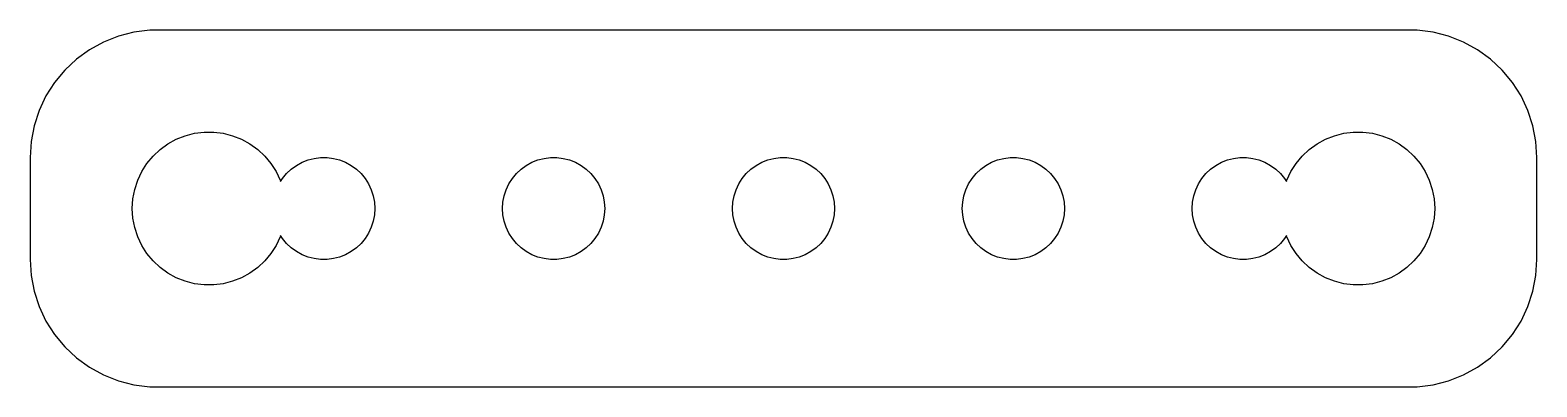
# Model space of a CAD drawing. Header units: metres. Extents: x -29.5 to 29.5, y -7 to 7.
import ezdxf

# ---------------------------------------------------------------- set-up
doc = ezdxf.new("R2010")
doc.units = ezdxf.units.M

msp = doc.modelspace()

# ---------------------------------------------------------------- linework, layer by layer
for p, q in [((-26.6289, 6.52412), (-27.1791, 6.22163)), ((-26.0451, 6.75528), (-26.6289, 6.52412)), ((-25.4369, 6.91142), (-26.0451, 6.75528)), ((-24.8139, 6.99013), (-25.4369, 6.91142)), ((24.8139, 6.99013), (-24.8139, 6.99013)), ((25.4369, 6.91142), (24.8139, 6.99013)), ((26.0451, 6.75528), (25.4369, 6.91142)), ((26.6289, 6.52412), (26.0451, 6.75528)), ((27.1791, 6.22163), (26.6289, 6.52412)), ((-27.1791, 6.22163), (-27.6871, 5.85255)), ((27.6871, 5.85255), (27.1791, 6.22163)), ((-28.1448, 5.42273), (-28.5451, 4.93892)), ((-27.6871, 5.85255), (-28.1448, 5.42273)), ((28.1448, 5.42273), (27.6871, 5.85255)), ((28.5451, 4.93892), (28.1448, 5.42273)), ((-28.5451, 4.93892), (-28.8815, 4.40877)), ((28.8815, 4.40877), (28.5451, 4.93892)), ((-28.8815, 4.40877), (-29.1489, 3.84062)), ((29.1489, 3.84062), (28.8815, 4.40877)), ((-29.1489, 3.84062), (-29.3429, 3.24344)), ((29.3429, 3.24344), (29.1489, 3.84062)), ((-29.3429, 3.24344), (-29.4606, 2.62666)), ((-23.0621, 2.94685), (-22.6884, 2.99408)), ((-22.6884, 2.99408), (-22.3116, 2.99408)), ((-22.3116, 2.99408), (-21.9379, 2.94685)), ((21.9379, 2.94685), (22.3116, 2.99408)), ((22.3116, 2.99408), (22.6884, 2.99408)), ((22.6884, 2.99408), (23.0621, 2.94685)), ((29.4606, 2.62666), (29.3429, 3.24344)), ((-29.4606, 2.62666), (-29.5, 2)), ((-24.4123, 2.31154), (-24.1075, 2.53297)), ((-24.1075, 2.53297), (-23.7773, 2.71448)), ((-23.7773, 2.71448), (-23.427, 2.85316)), ((-23.427, 2.85316), (-23.0621, 2.94685)), ((-21.9379, 2.94685), (-21.5729, 2.85316)), ((-21.5729, 2.85316), (-21.2227, 2.71448)), ((-21.2227, 2.71448), (-20.8925, 2.53297)), ((-20.8925, 2.53297), (-20.5877, 2.31154)), ((20.5877, 2.31154), (20.8925, 2.53297)), ((20.8925, 2.53297), (21.2227, 2.71448)), ((21.2227, 2.71448), (21.5729, 2.85316)), ((21.5729, 2.85316), (21.9379, 2.94685)), ((23.0621, 2.94685), (23.427, 2.85316)), ((23.427, 2.85316), (23.7773, 2.71448)), ((23.7773, 2.71448), (24.1075, 2.53297)), ((24.1075, 2.53297), (24.4123, 2.31154)), ((29.5, 2), (29.4606, 2.62666)), ((-29.5, 2), (-29.5, -2)), ((-24.927, 1.76335), (-24.6869, 2.05363)), ((-24.6869, 2.05363), (-24.4123, 2.31154)), ((-20.5877, 2.31154), (-20.3131, 2.05363)), ((-20.3131, 2.05363), (-20.0729, 1.76335)), ((-19.0716, 1.68864), (-18.8515, 1.80965)), ((-18.8515, 1.80965), (-18.618, 1.9021)), ((-18.618, 1.9021), (-18.3748, 1.96457)), ((-18.3748, 1.96457), (-18.1256, 1.99605)), ((-18.1256, 1.99605), (-17.8744, 1.99605)), ((-17.8744, 1.99605), (-17.6252, 1.96457)), ((-17.6252, 1.96457), (-17.382, 1.9021)), ((-17.382, 1.9021), (-17.1484, 1.80965)), ((-17.1484, 1.80965), (-16.9283, 1.68864)), ((-10.0716, 1.68864), (-9.85155, 1.80965)), ((-9.85155, 1.80965), (-9.61803, 1.9021)), ((-9.61803, 1.9021), (-9.37476, 1.96457)), ((-9.37476, 1.96457), (-9.12558, 1.99605)), ((-9.12558, 1.99605), (-8.8744, 1.99605)), ((-8.8744, 1.99605), (-8.62523, 1.96457)), ((-8.62523, 1.96457), (-8.38196, 1.9021)), ((-8.38196, 1.9021), (-8.14844, 1.80965)), ((-8.14844, 1.80965), (-7.92834, 1.68864)), ((-1.07164, 1.68864), (-0.851547, 1.80965)), ((-0.851547, 1.80965), (-0.618027, 1.9021)), ((-0.618027, 1.9021), (-0.374756, 1.96457)), ((-0.374756, 1.96457), (-0.12558, 1.99605)), ((-0.12558, 1.99605), (0.12558, 1.99605)), ((0.12558, 1.99605), (0.374756, 1.96457)), ((0.374756, 1.96457), (0.618027, 1.9021)), ((0.618027, 1.9021), (0.851547, 1.80965)), ((0.851547, 1.80965), (1.07164, 1.68864)), ((7.92834, 1.68864), (8.14844, 1.80965)), ((8.14844, 1.80965), (8.38196, 1.9021)), ((8.38196, 1.9021), (8.62523, 1.96457)), ((8.62523, 1.96457), (8.8744, 1.99605)), ((8.8744, 1.99605), (9.12558, 1.99605)), ((9.12558, 1.99605), (9.37476, 1.96457)), ((9.37476, 1.96457), (9.61803, 1.9021)), ((9.61803, 1.9021), (9.85155, 1.80965)), ((9.85155, 1.80965), (10.0716, 1.68864)), ((16.9283, 1.68864), (17.1484, 1.80965)), ((17.1484, 1.80965), (17.382, 1.9021)), ((17.382, 1.9021), (17.6252, 1.96457)), ((17.6252, 1.96457), (17.8744, 1.99605)), ((17.8744, 1.99605), (18.1256, 1.99605)), ((18.1256, 1.99605), (18.3748, 1.96457)), ((18.3748, 1.96457), (18.618, 1.9021)), ((18.618, 1.9021), (18.8515, 1.80965)), ((18.8515, 1.80965), (19.0716, 1.68864)), ((20.0729, 1.76335), (20.3131, 2.05363)), ((20.3131, 2.05363), (20.5877, 2.31154)), ((24.4123, 2.31154), (24.6869, 2.05363)), ((24.6869, 2.05363), (24.927, 1.76335)), ((29.5, -2), (29.5, 2)), ((-25.2893, 1.10437), (-25.1289, 1.44525)), ((-25.1289, 1.44525), (-24.927, 1.76335)), ((-20.0729, 1.76335), (-19.8711, 1.44525)), ((-19.8711, 1.44525), (-19.7107, 1.10437)), ((-19.618, 1.17557), (-19.4579, 1.36908)), ((-19.4579, 1.36908), (-19.2748, 1.54102)), ((-19.2748, 1.54102), (-19.0716, 1.68864)), ((-16.9283, 1.68864), (-16.7251, 1.54102)), ((-16.7251, 1.54102), (-16.5421, 1.36908)), ((-16.5421, 1.36908), (-16.382, 1.17557)), ((-10.618, 1.17557), (-10.4579, 1.36908)), ((-10.4579, 1.36908), (-10.2748, 1.54102)), ((-10.2748, 1.54102), (-10.0716, 1.68864)), ((-7.92834, 1.68864), (-7.72514, 1.54102)), ((-7.72514, 1.54102), (-7.54205, 1.36908)), ((-7.54205, 1.36908), (-7.38196, 1.17557)), ((-1.61803, 1.17557), (-1.45793, 1.36908)), ((-1.45793, 1.36908), (-1.27484, 1.54102)), ((-1.27484, 1.54102), (-1.07164, 1.68864)), ((1.07164, 1.68864), (1.27484, 1.54102)), ((1.27484, 1.54102), (1.45793, 1.36908)), ((1.45793, 1.36908), (1.61803, 1.17557)), ((7.38196, 1.17557), (7.54205, 1.36908)), ((7.54205, 1.36908), (7.72514, 1.54102)), ((7.72514, 1.54102), (7.92834, 1.68864)), ((10.0716, 1.68864), (10.2748, 1.54102)), ((10.2748, 1.54102), (10.4579, 1.36908)), ((10.4579, 1.36908), (10.618, 1.17557)), ((16.382, 1.17557), (16.5421, 1.36908)), ((16.5421, 1.36908), (16.7251, 1.54102)), ((16.7251, 1.54102), (16.9283, 1.68864)), ((19.0716, 1.68864), (19.2748, 1.54102)), ((19.2748, 1.54102), (19.4579, 1.36908)), ((19.4579, 1.36908), (19.618, 1.17557)), ((19.7107, 1.10437), (19.8711, 1.44525)), ((19.8711, 1.44525), (20.0729, 1.76335)), ((24.927, 1.76335), (25.1289, 1.44525)), ((25.1289, 1.44525), (25.2893, 1.10437)), ((-25.4763, 0.375992), (-25.4057, 0.746063)), ((-25.4057, 0.746063), (-25.2893, 1.10437)), ((-19.7107, 1.10437), (-19.6946, 1.05492)), ((-19.6946, 1.05492), (-19.618, 1.17557)), ((-16.382, 1.17557), (-16.2474, 0.963501)), ((-16.2474, 0.963501), (-16.1404, 0.736237)), ((-16.1404, 0.736237), (-16.0628, 0.497375)), ((-10.9372, 0.497375), (-10.8595, 0.736237)), ((-10.8595, 0.736237), (-10.7526, 0.963501)), ((-10.7526, 0.963501), (-10.618, 1.17557)), ((-7.38196, 1.17557), (-7.24738, 0.963501)), ((-7.24738, 0.963501), (-7.14044, 0.736237)), ((-7.14044, 0.736237), (-7.06282, 0.497375)), ((-1.93716, 0.497375), (-1.85954, 0.736237)), ((-1.85954, 0.736237), (-1.75261, 0.963501)), ((-1.75261, 0.963501), (-1.61803, 1.17557)), ((1.61803, 1.17557), (1.75261, 0.963501)), ((1.75261, 0.963501), (1.85954, 0.736237)), ((1.85954, 0.736237), (1.93716, 0.497375)), ((7.06282, 0.497375), (7.14044, 0.736237)), ((7.14044, 0.736237), (7.24738, 0.963501)), ((7.24738, 0.963501), (7.38196, 1.17557)), ((10.618, 1.17557), (10.7526, 0.963501)), ((10.7526, 0.963501), (10.8595, 0.736237)), ((10.8595, 0.736237), (10.9372, 0.497375)), ((16.0628, 0.497375), (16.1404, 0.736237)), ((16.1404, 0.736237), (16.2474, 0.963501)), ((16.2474, 0.963501), (16.382, 1.17557)), ((19.618, 1.17557), (19.6946, 1.05492)), ((19.6946, 1.05492), (19.7107, 1.10437)), ((25.2893, 1.10437), (25.4057, 0.746063)), ((25.4057, 0.746063), (25.4763, 0.375992)), ((-25.5, 0), (-25.4763, 0.375992)), ((-25.4763, -0.375992), (-25.5, 0)), ((-16.0628, 0.497375), (-16.0158, 0.250656)), ((-16.0158, 0.250656), (-16, 0)), ((-16, 0), (-16.0158, -0.250656)), ((-11, 0), (-10.9842, 0.250656)), ((-10.9842, -0.250656), (-11, 0)), ((-10.9842, 0.250656), (-10.9372, 0.497375)), ((-7.06282, 0.497375), (-7.01576, 0.250656)), ((-7.01576, 0.250656), (-7, 0)), ((-7, 0), (-7.01576, -0.250656)), ((-2, 0), (-1.98422, 0.250656)), ((-1.98422, -0.250656), (-2, 0)), ((-1.98422, 0.250656), (-1.93716, 0.497375)), ((1.93716, 0.497375), (1.98422, 0.250656)), ((1.98422, 0.250656), (2, 0)), ((2, 0), (1.98422, -0.250656)), ((7, 0), (7.01576, 0.250656)), ((7.01576, -0.250656), (7, 0)), ((7.01576, 0.250656), (7.06282, 0.497375)), ((10.9372, 0.497375), (10.9842, 0.250656)), ((10.9842, 0.250656), (11, 0)), ((11, 0), (10.9842, -0.250656)), ((16, 0), (16.0158, 0.250656)), ((16.0158, -0.250656), (16, 0)), ((16.0158, 0.250656), (16.0628, 0.497375)), ((25.4763, 0.375992), (25.5, 0)), ((25.5, 0), (25.4763, -0.375992)), ((-25.4057, -0.746063), (-25.4763, -0.375992)), ((-16.0628, -0.497375), (-16.1404, -0.736237)), ((-16.0158, -0.250656), (-16.0628, -0.497375)), ((-10.9372, -0.497375), (-10.9842, -0.250656)), ((-10.8595, -0.736237), (-10.9372, -0.497375)), ((-7.06282, -0.497375), (-7.14044, -0.736237)), ((-7.01576, -0.250656), (-7.06282, -0.497375)), ((-1.93716, -0.497375), (-1.98422, -0.250656)), ((-1.85954, -0.736237), (-1.93716, -0.497375)), ((1.93716, -0.497375), (1.85954, -0.736237)), ((1.98422, -0.250656), (1.93716, -0.497375)), ((7.06282, -0.497375), (7.01576, -0.250656)), ((7.14044, -0.736237), (7.06282, -0.497375)), ((10.9372, -0.497375), (10.8595, -0.736237)), ((10.9842, -0.250656), (10.9372, -0.497375)), ((16.0628, -0.497375), (16.0158, -0.250656)), ((16.1404, -0.736237), (16.0628, -0.497375)), ((25.4763, -0.375992), (25.4057, -0.746063)), ((-25.2893, -1.10437), (-25.4057, -0.746063)), ((-25.1289, -1.44525), (-25.2893, -1.10437)), ((-19.7107, -1.10437), (-19.8711, -1.44525)), ((-19.6946, -1.05492), (-19.7107, -1.10437)), ((-19.618, -1.17557), (-19.6946, -1.05492)), ((-19.4579, -1.36908), (-19.618, -1.17557)), ((-16.382, -1.17557), (-16.5421, -1.36908)), ((-16.2474, -0.963501), (-16.382, -1.17557)), ((-16.1404, -0.736237), (-16.2474, -0.963501)), ((-10.7526, -0.963501), (-10.8595, -0.736237)), ((-10.618, -1.17557), (-10.7526, -0.963501)), ((-10.4579, -1.36908), (-10.618, -1.17557)), ((-7.38196, -1.17557), (-7.54205, -1.36908)), ((-7.24738, -0.963501), (-7.38196, -1.17557)), ((-7.14044, -0.736237), (-7.24738, -0.963501)), ((-1.75261, -0.963501), (-1.85954, -0.736237)), ((-1.61803, -1.17557), (-1.75261, -0.963501)), ((-1.45793, -1.36908), (-1.61803, -1.17557)), ((1.61803, -1.17557), (1.45793, -1.36908)), ((1.75261, -0.963501), (1.61803, -1.17557)), ((1.85954, -0.736237), (1.75261, -0.963501)), ((7.24738, -0.963501), (7.14044, -0.736237)), ((7.38196, -1.17557), (7.24738, -0.963501)), ((7.54205, -1.36908), (7.38196, -1.17557)), ((10.618, -1.17557), (10.4579, -1.36908)), ((10.7526, -0.963501), (10.618, -1.17557)), ((10.8595, -0.736237), (10.7526, -0.963501)), ((16.2474, -0.963501), (16.1404, -0.736237)), ((16.382, -1.17557), (16.2474, -0.963501)), ((16.5421, -1.36908), (16.382, -1.17557)), ((19.618, -1.17557), (19.4579, -1.36908)), ((19.6946, -1.05492), (19.618, -1.17557)), ((19.7107, -1.10437), (19.6946, -1.05492)), ((19.8711, -1.44525), (19.7107, -1.10437)), ((25.2893, -1.10437), (25.1289, -1.44525)), ((25.4057, -0.746063), (25.2893, -1.10437)), ((-24.927, -1.76335), (-25.1289, -1.44525)), ((-24.6869, -2.05363), (-24.927, -1.76335)), ((-20.0729, -1.76335), (-20.3131, -2.05363)), ((-19.8711, -1.44525), (-20.0729, -1.76335)), ((-19.2748, -1.54102), (-19.4579, -1.36908)), ((-19.0716, -1.68864), (-19.2748, -1.54102)), ((-18.8515, -1.80965), (-19.0716, -1.68864)), ((-16.9283, -1.68864), (-17.1484, -1.80965)), ((-16.7251, -1.54102), (-16.9283, -1.68864)), ((-16.5421, -1.36908), (-16.7251, -1.54102)), ((-10.2748, -1.54102), (-10.4579, -1.36908)), ((-10.0716, -1.68864), (-10.2748, -1.54102)), ((-9.85155, -1.80965), (-10.0716, -1.68864)), ((-7.92834, -1.68864), (-8.14844, -1.80965)), ((-7.72514, -1.54102), (-7.92834, -1.68864)), ((-7.54205, -1.36908), (-7.72514, -1.54102)), ((-1.27484, -1.54102), (-1.45793, -1.36908)), ((-1.07164, -1.68864), (-1.27484, -1.54102)), ((-0.851547, -1.80965), (-1.07164, -1.68864)), ((1.07164, -1.68864), (0.851547, -1.80965)), ((1.27484, -1.54102), (1.07164, -1.68864)), ((1.45793, -1.36908), (1.27484, -1.54102)), ((7.72514, -1.54102), (7.54205, -1.36908)), ((7.92834, -1.68864), (7.72514, -1.54102)), ((8.14844, -1.80965), (7.92834, -1.68864)), ((10.0716, -1.68864), (9.85155, -1.80965)), ((10.2748, -1.54102), (10.0716, -1.68864)), ((10.4579, -1.36908), (10.2748, -1.54102)), ((16.7251, -1.54102), (16.5421, -1.36908)), ((16.9283, -1.68864), (16.7251, -1.54102)), ((17.1484, -1.80965), (16.9283, -1.68864)), ((19.0716, -1.68864), (18.8515, -1.80965)), ((19.2748, -1.54102), (19.0716, -1.68864)), ((19.4579, -1.36908), (19.2748, -1.54102)), ((20.0729, -1.76335), (19.8711, -1.44525)), ((20.3131, -2.05363), (20.0729, -1.76335)), ((24.927, -1.76335), (24.6869, -2.05363)), ((25.1289, -1.44525), (24.927, -1.76335)), ((-29.5, -2), (-29.4606, -2.62666)), ((-24.4123, -2.31154), (-24.6869, -2.05363)), ((-24.1075, -2.53297), (-24.4123, -2.31154)), ((-20.5877, -2.31154), (-20.8925, -2.53297)), ((-20.3131, -2.05363), (-20.5877, -2.31154)), ((-18.618, -1.9021), (-18.8515, -1.80965)), ((-18.3748, -1.96457), (-18.618, -1.9021)), ((-18.1256, -1.99605), (-18.3748, -1.96457)), ((-17.8744, -1.99605), (-18.1256, -1.99605)), ((-17.6252, -1.96457), (-17.8744, -1.99605)), ((-17.382, -1.9021), (-17.6252, -1.96457)), ((-17.1484, -1.80965), (-17.382, -1.9021)), ((-9.61803, -1.9021), (-9.85155, -1.80965)), ((-9.37476, -1.96457), (-9.61803, -1.9021)), ((-9.12558, -1.99605), (-9.37476, -1.96457)), ((-8.8744, -1.99605), (-9.12558, -1.99605)), ((-8.62523, -1.96457), (-8.8744, -1.99605)), ((-8.38196, -1.9021), (-8.62523, -1.96457)), ((-8.14844, -1.80965), (-8.38196, -1.9021)), ((-0.618027, -1.9021), (-0.851547, -1.80965)), ((-0.374756, -1.96457), (-0.618027, -1.9021)), ((-0.12558, -1.99605), (-0.374756, -1.96457)), ((0.12558, -1.99605), (-0.12558, -1.99605)), ((0.374756, -1.96457), (0.12558, -1.99605)), ((0.618027, -1.9021), (0.374756, -1.96457)), ((0.851547, -1.80965), (0.618027, -1.9021)), ((8.38196, -1.9021), (8.14844, -1.80965)), ((8.62523, -1.96457), (8.38196, -1.9021)), ((8.8744, -1.99605), (8.62523, -1.96457)), ((9.12558, -1.99605), (8.8744, -1.99605)), ((9.37476, -1.96457), (9.12558, -1.99605)), ((9.61803, -1.9021), (9.37476, -1.96457)), ((9.85155, -1.80965), (9.61803, -1.9021)), ((17.382, -1.9021), (17.1484, -1.80965)), ((17.6252, -1.96457), (17.382, -1.9021)), ((17.8744, -1.99605), (17.6252, -1.96457)), ((18.1256, -1.99605), (17.8744, -1.99605)), ((18.3748, -1.96457), (18.1256, -1.99605)), ((18.618, -1.9021), (18.3748, -1.96457)), ((18.8515, -1.80965), (18.618, -1.9021)), ((20.5877, -2.31154), (20.3131, -2.05363)), ((20.8925, -2.53297), (20.5877, -2.31154)), ((24.4123, -2.31154), (24.1075, -2.53297)), ((24.6869, -2.05363), (24.4123, -2.31154)), ((29.4606, -2.62666), (29.5, -2)), ((-29.4606, -2.62666), (-29.3429, -3.24344)), ((-23.7773, -2.71448), (-24.1075, -2.53297)), ((-23.427, -2.85316), (-23.7773, -2.71448)), ((-23.0621, -2.94685), (-23.427, -2.85316)), ((-22.6884, -2.99408), (-23.0621, -2.94685)), ((-21.9379, -2.94685), (-22.3116, -2.99408)), ((-21.5729, -2.85316), (-21.9379, -2.94685)), ((-21.2227, -2.71448), (-21.5729, -2.85316)), ((-20.8925, -2.53297), (-21.2227, -2.71448)), ((21.2227, -2.71448), (20.8925, -2.53297)), ((21.5729, -2.85316), (21.2227, -2.71448)), ((21.9379, -2.94685), (21.5729, -2.85316)), ((22.3116, -2.99408), (21.9379, -2.94685)), ((23.0621, -2.94685), (22.6884, -2.99408)), ((23.427, -2.85316), (23.0621, -2.94685)), ((23.7773, -2.71448), (23.427, -2.85316)), ((24.1075, -2.53297), (23.7773, -2.71448)), ((29.3429, -3.24344), (29.4606, -2.62666)), ((-29.3429, -3.24344), (-29.1489, -3.84062)), ((-22.3116, -2.99408), (-22.6884, -2.99408)), ((22.6884, -2.99408), (22.3116, -2.99408)), ((29.1489, -3.84062), (29.3429, -3.24344)), ((-29.1489, -3.84062), (-28.8815, -4.40877)), ((28.8815, -4.40877), (29.1489, -3.84062)), ((-28.8815, -4.40877), (-28.5451, -4.93892)), ((28.5451, -4.93892), (28.8815, -4.40877)), ((-28.5451, -4.93892), (-28.1448, -5.42273)), ((28.1448, -5.42273), (28.5451, -4.93892)), ((-28.1448, -5.42273), (-27.6871, -5.85255)), ((-27.6871, -5.85255), (-27.1791, -6.22163)), ((27.1791, -6.22163), (27.6871, -5.85255)), ((27.6871, -5.85255), (28.1448, -5.42273)), ((-27.1791, -6.22163), (-26.6289, -6.52412)), ((26.6289, -6.52412), (27.1791, -6.22163)), ((-26.6289, -6.52412), (-26.0451, -6.75528)), ((-26.0451, -6.75528), (-25.4369, -6.91142)), ((-25.4369, -6.91142), (-24.8139, -6.99013)), ((-24.8139, -6.99013), (24.8139, -6.99013)), ((24.8139, -6.99013), (25.4369, -6.91142)), ((25.4369, -6.91142), (26.0451, -6.75528)), ((26.0451, -6.75528), (26.6289, -6.52412))]:
    msp.add_line(p, q)

doc.saveas('drawing.dxf')
